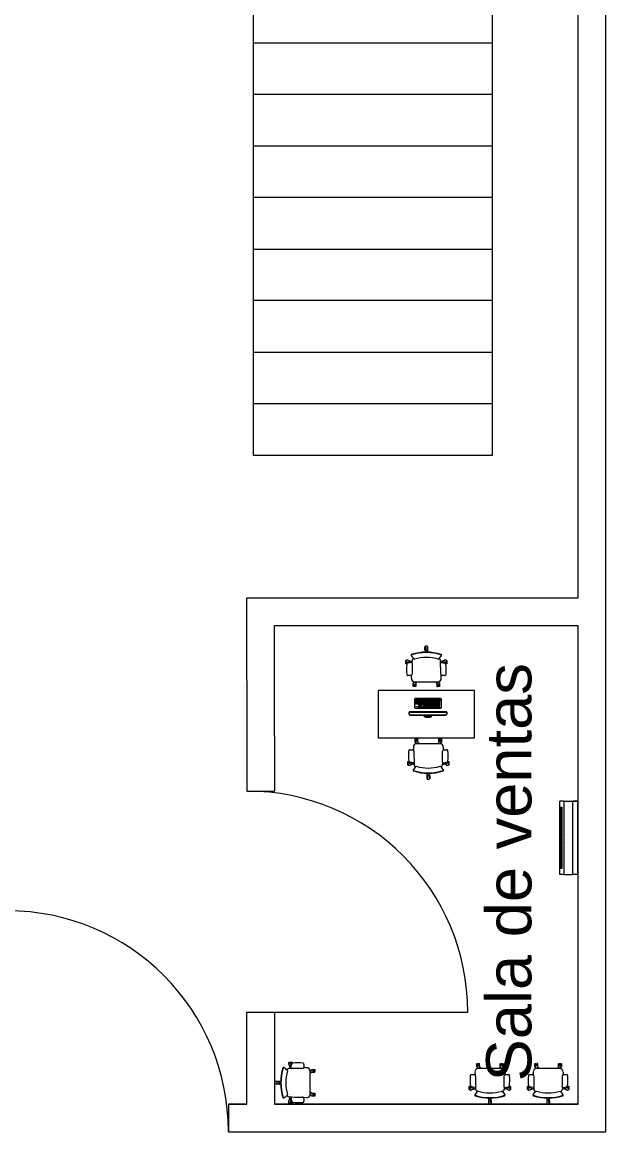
# Model space of a CAD drawing. Header units: millimetres. Extents: x -461 to 1315, y -154 to 152.
# Drawn here: x -289.78 to -286.61, y -111.46 to -105.44 of the extents above; entities that cross this region are included whole.
import ezdxf

# ---------------------------------------------------------------- set-up
doc = ezdxf.new("R2010")
doc.units = ezdxf.units.MM
for name, color, linetype, lineweight in [('A-DOOR', 251, 'Continuous', 13), ('A-WALL', 253, 'Continuous', 15), ('E-LITE', 40, 'Continuous', 13), ('S-STRS', 4, 'Continuous', 13)]:
    doc.layers.add(name, color=color, linetype=linetype, lineweight=lineweight)
doc.styles.get("Standard").update_dxf_attribs({"font": 'arial.ttf'})

# ---------------------------------------------------------------- blocks, each defined once
blk = doc.blocks.new('*U173')
at = {"layer": 'E-LITE'}
for p, q in [((1106.4, 1404.1), (1186.5, 1404.1)), ((1106.4, 1399.8), (1106.4, 1404.1)), ((1113, 1403.7), (1121, 1403.7)), ((1113, 1403.2), (1113, 1403.7)), ((1121, 1403.2), (1113, 1403.2)), ((1113, 1403), (1121, 1403)), ((1113, 1402.5), (1113, 1403)), ((1121, 1403.7), (1121, 1403.2)), ((1121, 1403), (1121, 1402.5)), ((1121.4, 1403.7), (1129.4, 1403.7)), ((1121.4, 1403.2), (1121.4, 1403.7)), ((1129.4, 1403.2), (1121.4, 1403.2)), ((1121.4, 1403), (1129.4, 1403)), ((1121.4, 1402.5), (1121.4, 1403)), ((1129.4, 1403.7), (1129.4, 1403.2)), ((1129.4, 1403), (1129.4, 1402.5)), ((1129.8, 1403.7), (1137.8, 1403.7)), ((1129.8, 1403.2), (1129.8, 1403.7)), ((1137.8, 1403.2), (1129.8, 1403.2)), ((1129.8, 1403), (1137.8, 1403)), ((1129.8, 1402.5), (1129.8, 1403)), ((1137.8, 1403.7), (1137.8, 1403.2)), ((1137.8, 1403), (1137.8, 1402.5)), ((1138.3, 1403.7), (1146.2, 1403.7)), ((1138.3, 1403.2), (1138.3, 1403.7)), ((1146.2, 1403.2), (1138.3, 1403.2)), ((1138.3, 1403), (1146.2, 1403)), ((1138.3, 1402.5), (1138.3, 1403)), ((1146.2, 1403.7), (1146.2, 1403.2)), ((1146.2, 1403), (1146.2, 1402.5)), ((1146.7, 1403.2), (1146.7, 1403.7)), ((1146.7, 1403.7), (1154.7, 1403.7)), ((1154.7, 1403.2), (1146.7, 1403.2)), ((1146.7, 1402.5), (1146.7, 1403)), ((1146.7, 1403), (1154.7, 1403)), ((1154.7, 1403.7), (1154.7, 1403.2)), ((1154.7, 1403), (1154.7, 1402.5)), ((1155.1, 1403.2), (1155.1, 1403.7)), ((1155.1, 1403.7), (1163.1, 1403.7)), ((1163.1, 1403.2), (1155.1, 1403.2)), ((1155.1, 1402.5), (1155.1, 1403)), ((1155.1, 1403), (1163.1, 1403)), ((1163.1, 1403.7), (1163.1, 1403.2)), ((1163.1, 1403), (1163.1, 1402.5)), ((1163.5, 1403.2), (1163.5, 1403.7)), ((1163.5, 1403.7), (1171.5, 1403.7)), ((1171.5, 1403.2), (1163.5, 1403.2)), ((1163.5, 1402.5), (1163.5, 1403)), ((1163.5, 1403), (1171.5, 1403)), ((1171.5, 1403.7), (1171.5, 1403.2)), ((1171.5, 1403), (1171.5, 1402.5)), ((1171.9, 1403.2), (1171.9, 1403.7)), ((1171.9, 1403.7), (1179.9, 1403.7)), ((1179.9, 1403.2), (1171.9, 1403.2)), ((1171.9, 1402.5), (1171.9, 1403)), ((1171.9, 1403), (1179.9, 1403)), ((1179.9, 1403.7), (1179.9, 1403.2)), ((1179.9, 1403), (1179.9, 1402.5)), ((1186.5, 1399.8), (1186.5, 1404.1)), ((1186.5, 1399.8), (1106.4, 1399.8)), ((1106.4, 1399.8), (1106.4, 1389.9)), ((1121, 1402.5), (1113, 1402.5)), ((1113, 1402.3), (1121, 1402.3)), ((1113, 1401.8), (1113, 1402.3)), ((1121, 1401.8), (1113, 1401.8)), ((1121, 1402.3), (1121, 1401.8)), ((1129.4, 1402.5), (1121.4, 1402.5)), ((1121.4, 1402.3), (1129.4, 1402.3)), ((1121.4, 1401.8), (1121.4, 1402.3)), ((1129.4, 1401.8), (1121.4, 1401.8)), ((1129.4, 1402.3), (1129.4, 1401.8)), ((1137.8, 1402.5), (1129.8, 1402.5)), ((1129.8, 1402.3), (1137.8, 1402.3)), ((1129.8, 1401.8), (1129.8, 1402.3)), ((1137.8, 1401.8), (1129.8, 1401.8)), ((1137.8, 1402.3), (1137.8, 1401.8)), ((1146.2, 1402.5), (1138.3, 1402.5)), ((1138.3, 1402.3), (1146.2, 1402.3)), ((1138.3, 1401.8), (1138.3, 1402.3)), ((1146.2, 1401.8), (1138.3, 1401.8)), ((1146.2, 1402.3), (1146.2, 1401.8)), ((1154.7, 1402.5), (1146.7, 1402.5)), ((1146.7, 1401.8), (1146.7, 1402.3)), ((1146.7, 1402.3), (1154.7, 1402.3)), ((1154.7, 1401.8), (1146.7, 1401.8)), ((1154.7, 1402.3), (1154.7, 1401.8)), ((1163.1, 1402.5), (1155.1, 1402.5)), ((1155.1, 1401.8), (1155.1, 1402.3)), ((1155.1, 1402.3), (1163.1, 1402.3)), ((1163.1, 1401.8), (1155.1, 1401.8)), ((1163.1, 1402.3), (1163.1, 1401.8)), ((1171.5, 1402.5), (1163.5, 1402.5)), ((1163.5, 1401.8), (1163.5, 1402.3)), ((1163.5, 1402.3), (1171.5, 1402.3)), ((1171.5, 1401.8), (1163.5, 1401.8)), ((1171.5, 1402.3), (1171.5, 1401.8)), ((1179.9, 1402.5), (1171.9, 1402.5)), ((1171.9, 1401.8), (1171.9, 1402.3)), ((1171.9, 1402.3), (1179.9, 1402.3)), ((1179.9, 1401.8), (1171.9, 1401.8)), ((1179.9, 1402.3), (1179.9, 1401.8)), ((1186.5, 1399.8), (1186.5, 1389.9)), ((1106.4, 1389.9), (1186.5, 1389.9)), ((1106.4, 1389.9), (1106.4, 1389.9)), ((1106.4, 1385), (1106.4, 1389.9)), ((1106.4, 1385), (1106.4, 1389.9)), ((1106.4, 1385), (1106.4, 1385)), ((1106.4, 1384.7), (1106.4, 1385)), ((1106.4, 1384.7), (1106.4, 1385)), ((1106.4, 1384.7), (1186.5, 1384.7)), ((1106.4, 1384.7), (1106.4, 1384.7)), ((1186.5, 1389.9), (1186.5, 1389.9)), ((1186.5, 1389.9), (1186.5, 1385)), ((1186.5, 1385), (1186.5, 1389.9)), ((1186.5, 1385), (1186.5, 1385)), ((1186.5, 1384.7), (1186.5, 1385)), ((1186.5, 1385), (1186.5, 1384.7)), ((1186.5, 1384.7), (1186.5, 1384.7))]:
    blk.add_line(p, q, dxfattribs=at)
blk = doc.blocks.new('*U171')
at = {"layer": 'E-LITE', "ltscale": 2}
for p, q in [((18904, 41906), (18904, 41868)), ((18933, 41906), (18933, 41868)), ((18607, 41656), (18607, 41674)), ((18608, 41656), (18608, 41674)), ((18612, 41673), (18625, 41668)), ((18621, 41700), (18664, 41686)), ((18622, 41669), (18622, 41663)), ((18644, 41681), (18653, 41684)), ((18679, 41663), (18680, 41692)), ((19158, 41663), (19157, 41691)), ((19217, 41700), (19173, 41686)), ((19194, 41681), (19184, 41684)), ((19226, 41673), (19212, 41668)), ((19215, 41669), (19215, 41663)), ((19230, 41656), (19230, 41674)), ((19231, 41656), (19231, 41674)), ((18655, 41451), (18613, 41451)), ((18668, 41407), (18670, 41456)), ((19169, 41407), (19167, 41456)), ((19225, 41451), (19183, 41451)), ((18721, 41339), (18726, 41347)), ((18723, 41347), (19115, 41347)), ((18744, 41323), (18762, 41347)), ((19094, 41323), (19076, 41347)), ((19117, 41339), (19111, 41347))]:
    blk.add_line(p, q, dxfattribs=at)
at = {"layer": 'E-LITE'}
for p, q in [((18762, 41053), (18780, 41053)), ((18805, 41053), (18805, 41038)), ((18825, 41053), (18825, 41038)), ((18845, 41053), (18845, 41038)), ((18887, 41054), (18905, 41054)), ((18905, 41054), (18905, 41038)), ((18905, 41054), (18905, 41038)), ((18925, 41054), (18925, 41038)), ((18945, 41054), (18945, 41038)), ((18968, 41054), (18985, 41054)), ((18988, 41054), (19006, 41054)), ((19008, 41054), (19026, 41054)), ((19066, 41054), (19066, 41038)), ((19087, 41054), (19087, 41038)), ((19107, 41054), (19107, 41038)), ((18805, 41013), (18805, 40997)), ((18805, 40992), (18805, 40977)), ((18805, 40971), (18805, 40955)), ((18805, 40934), (18805, 40918)), ((18825, 41033), (18825, 41017)), ((18825, 41013), (18825, 40997)), ((18825, 40992), (18825, 40977)), ((18825, 40971), (18825, 40955)), ((18825, 40934), (18825, 40918)), ((18845, 41013), (18845, 40997)), ((18845, 40992), (18845, 40977)), ((18845, 40971), (18845, 40955)), ((18845, 40934), (18845, 40918)), ((18876, 40934), (18876, 40918)), ((18896, 40934), (18896, 40918)), ((18905, 40992), (18905, 40977)), ((18905, 40971), (18905, 40955)), ((18917, 40934), (18917, 40918)), ((18925, 41035), (18925, 41019)), ((18925, 41013), (18925, 40997)), ((18925, 40992), (18925, 40977)), ((18925, 40971), (18925, 40955)), ((18937, 40934), (18937, 40918)), ((18945, 41035), (18945, 41019)), ((18945, 41013), (18945, 40997)), ((18945, 40992), (18945, 40977)), ((18945, 40971), (18945, 40955)), ((18965, 41035), (18965, 41019)), ((18965, 41013), (18965, 40997)), ((18965, 40992), (18965, 40977)), ((18965, 40971), (18965, 40955)), ((18967, 40934), (18967, 40918)), ((18985, 41038), (18968, 41038)), ((18985, 41035), (18985, 41019)), ((18985, 41013), (18985, 40997)), ((18985, 40992), (18985, 40977)), ((18985, 40971), (18985, 40955)), ((18987, 40934), (18987, 40918)), ((19006, 41038), (18988, 41038)), ((19006, 41035), (19006, 41019)), ((19006, 41013), (19006, 40997)), ((19006, 40992), (19006, 40977)), ((19006, 40971), (19006, 40955)), ((19007, 40934), (19007, 40918)), ((19026, 41038), (19008, 41038)), ((19026, 41035), (19026, 41019)), ((19026, 41013), (19026, 40997)), ((19026, 40992), (19026, 40977)), ((19026, 40971), (19026, 40955)), ((19028, 40934), (19028, 40918)), ((19046, 41035), (19046, 41019)), ((19046, 41013), (19046, 40997)), ((19046, 40992), (19046, 40977)), ((19046, 40971), (19046, 40955)), ((19058, 40934), (19058, 40918)), ((19066, 41035), (19066, 41019)), ((19066, 41013), (19066, 40997)), ((19066, 40992), (19066, 40977)), ((19066, 40971), (19066, 40955)), ((19078, 40934), (19078, 40918)), ((19087, 41035), (19087, 41019)), ((19087, 41013), (19087, 40997)), ((19087, 40992), (19087, 40977)), ((19087, 40971), (19087, 40955)), ((19098, 40934), (19098, 40918)), ((19107, 41035), (19107, 41019)), ((19107, 41013), (19107, 40997)), ((19107, 40992), (19107, 40977)), ((19107, 40971), (19107, 40955)), ((19118, 40934), (19118, 40918)), ((19127, 41013), (19127, 40997)), ((19127, 40992), (19127, 40977)), ((19127, 40971), (19127, 40955)), ((19260, 40835), (18629, 40835)), ((18629, 40835), (18629, 40805)), ((18644, 40790), (19245, 40790)), ((18873, 40781), (18873, 40790)), ((19015, 40782), (19015, 40790))]:
    blk.add_line(p, q, dxfattribs=at)
for points in [[(18945, 41842), (18941, 41868), (18897, 41868), (18893, 41842)], [(18667, 41668), (18609, 41656)], [(19171, 41668), (19229, 41656)], [(18780, 41038), (18780, 41053), (18742, 41053), (18742, 41038), (18780, 41038), (18762, 41038)], [(18855, 41038), (18855, 41054), (18884, 41054), (18884, 41038), (18855, 41038)], [(19028, 41054), (19046, 41054), (19046, 41038), (19046, 41054), (18948, 41054), (18948, 41038), (19046, 41038), (19028, 41038)], [(19127, 41054), (19109, 41054), (19109, 41038), (19127, 41038)], [(19109, 41054), (19147, 41054), (19147, 41038), (19109, 41038)], [(19127, 41035), (19109, 41035), (19109, 41019), (19127, 41019)], [(19109, 41035), (19147, 41035), (19147, 41019), (19109, 41019)], [(18629, 40805), (18629, 40835)], [(19245, 40790), (18644, 40790)], [(19260, 40835), (19260, 40805)]]:
    blk.add_lwpolyline(points, dxfattribs=at)
at = {"layer": 'E-LITE', "ltscale": 2}
for points in [[(18904, 41877), (18899, 41877), (18895, 41880), (18895, 41933), (18899, 41937), (18903, 41937)], [(18933, 41877), (18939, 41877), (18942, 41880), (18942, 41933), (18939, 41937), (18934, 41937)], [(18589, 41676), (18589, 41645), (18588, 41644), (18578, 41644), (18575, 41648), (18575, 41700), (18578, 41704), (18583, 41704)], [(18595, 41645), (18590, 41645), (18590, 41675)], [(18614, 41704), (18618, 41704), (18622, 41700), (18622, 41699)], [(19224, 41704), (19219, 41704), (19215, 41700), (19215, 41699)], [(19248, 41675), (19248, 41645), (19243, 41645)], [(19255, 41704), (19259, 41704), (19263, 41700), (19263, 41647), (19259, 41644), (19250, 41644), (19249, 41645), (19249, 41675)], [(18712, 41299), (18712, 41269), (18711, 41267), (18701, 41267), (18697, 41271), (18697, 41324), (18701, 41327), (18706, 41327)], [(18729, 41298), (18729, 41269), (18713, 41269), (18713, 41298)], [(18745, 41324), (18745, 41271), (18741, 41267), (18731, 41267), (18730, 41269), (18730, 41299)], [(19093, 41324), (19093, 41271), (19096, 41267), (19106, 41267), (19107, 41268), (19107, 41299)], [(19125, 41298), (19125, 41268), (19108, 41268), (19108, 41298)], [(19132, 41327), (19137, 41327), (19140, 41324), (19140, 41271), (19137, 41267), (19127, 41267), (19126, 41268), (19126, 41299)]]:
    blk.add_lwpolyline(points, dxfattribs=at)
at = {"layer": 'E-LITE'}
for points in [[(19719, 41205), (19719, 40405), (18119, 40405), (18119, 41205)], [(18722, 41053), (18722, 41038), (18740, 41038), (18740, 41053)], [(18787, 41053), (18787, 41038), (18805, 41038), (18805, 41053)], [(18807, 41053), (18807, 41038), (18825, 41038), (18825, 41053)], [(18828, 41053), (18828, 41038), (18845, 41038), (18845, 41053)], [(18887, 41054), (18887, 41038), (18905, 41038), (18905, 41054)], [(18907, 41054), (18907, 41038), (18925, 41038), (18925, 41054)], [(18927, 41054), (18927, 41038), (18945, 41038), (18945, 41054)], [(19049, 41054), (19049, 41038), (19066, 41038), (19066, 41054)], [(19069, 41054), (19069, 41038), (19087, 41038), (19087, 41054)], [(19089, 41054), (19089, 41038), (19107, 41038), (19107, 41054)], [(18722, 41035), (18722, 41019), (18740, 41019), (18740, 41035)], [(18722, 41013), (18722, 40997), (18740, 40997), (18740, 41013)], [(18722, 40992), (18722, 40977), (18740, 40977), (18740, 40992)], [(18742, 41035), (18742, 41019), (18760, 41019), (18760, 41035)], [(18742, 41013), (18742, 40997), (18760, 40997), (18760, 41013)], [(18742, 40992), (18742, 40977), (18760, 40977), (18760, 40992)], [(18762, 41035), (18762, 41019), (18780, 41019), (18780, 41035)], [(18762, 41013), (18762, 40997), (18780, 40997), (18780, 41013)], [(18762, 40992), (18762, 40977), (18780, 40977), (18780, 40992)], [(18787, 41013), (18787, 40997), (18805, 40997), (18805, 41013)], [(18787, 40992), (18787, 40977), (18805, 40977), (18805, 40992)], [(18787, 40971), (18787, 40955), (18805, 40955), (18805, 40971)], [(18787, 40934), (18787, 40918), (18805, 40918), (18805, 40934)], [(18807, 41033), (18807, 41017), (18825, 41017), (18825, 41033)], [(18807, 41013), (18807, 40997), (18825, 40997), (18825, 41013)], [(18807, 40992), (18807, 40977), (18825, 40977), (18825, 40992)], [(18807, 40971), (18807, 40955), (18825, 40955), (18825, 40971)], [(18807, 40934), (18807, 40918), (18825, 40918), (18825, 40934)], [(18828, 41013), (18828, 40997), (18845, 40997), (18845, 41013)], [(18828, 40992), (18828, 40977), (18845, 40977), (18845, 40992)], [(18828, 40971), (18828, 40955), (18845, 40955), (18845, 40971)], [(18828, 40934), (18828, 40918), (18845, 40918), (18845, 40934)], [(18905, 41035), (18905, 41019), (18855, 41019), (18855, 41035)], [(18855, 40998), (18855, 41013), (18892, 41013), (18892, 40998)], [(18855, 40977), (18855, 40993), (18881, 40993), (18881, 40977)], [(18884, 40955), (18855, 40955), (18855, 40971), (18884, 40971)], [(18858, 40934), (18858, 40918), (18876, 40918), (18876, 40934)], [(18879, 40934), (18879, 40918), (18896, 40918), (18896, 40934)], [(18887, 40992), (18887, 40977), (18905, 40977), (18905, 40992)], [(18887, 40971), (18887, 40955), (18905, 40955), (18905, 40971)], [(18899, 40934), (18899, 40918), (18917, 40918), (18917, 40934)], [(18907, 41035), (18907, 41019), (18925, 41019), (18925, 41035)], [(18907, 41013), (18907, 40997), (18925, 40997), (18925, 41013)], [(18907, 40992), (18907, 40977), (18925, 40977), (18925, 40992)], [(18907, 40971), (18907, 40955), (18925, 40955), (18925, 40971)], [(18919, 40934), (18919, 40918), (18937, 40918), (18937, 40934)], [(18927, 41035), (18927, 41019), (18945, 41019), (18945, 41035)], [(18927, 41013), (18927, 40997), (18945, 40997), (18945, 41013)], [(18927, 40992), (18927, 40977), (18945, 40977), (18945, 40992)], [(18927, 40971), (18927, 40955), (18945, 40955), (18945, 40971)], [(18948, 41035), (18948, 41019), (18965, 41019), (18965, 41035)], [(18948, 41013), (18948, 40997), (18965, 40997), (18965, 41013)], [(18948, 40992), (18948, 40977), (18965, 40977), (18965, 40992)], [(18948, 40971), (18948, 40955), (18965, 40955), (18965, 40971)], [(18949, 40934), (18949, 40918), (18967, 40918), (18967, 40934)], [(18968, 41035), (18968, 41019), (18985, 41019), (18985, 41035)], [(18968, 41013), (18968, 40997), (18985, 40997), (18985, 41013)], [(18968, 40992), (18968, 40977), (18985, 40977), (18985, 40992)], [(18968, 40971), (18968, 40955), (18985, 40955), (18985, 40971)], [(18970, 40934), (18970, 40918), (18987, 40918), (18987, 40934)], [(18988, 41035), (18988, 41019), (19006, 41019), (19006, 41035)], [(18988, 41013), (18988, 40997), (19006, 40997), (19006, 41013)], [(18988, 40992), (18988, 40977), (19006, 40977), (19006, 40992)], [(18988, 40971), (18988, 40955), (19006, 40955), (19006, 40971)], [(18990, 40934), (18990, 40918), (19007, 40918), (19007, 40934)], [(19008, 41035), (19008, 41019), (19026, 41019), (19026, 41035)], [(19008, 41013), (19008, 40997), (19026, 40997), (19026, 41013)], [(19008, 40992), (19008, 40977), (19026, 40977), (19026, 40992)], [(19008, 40971), (19008, 40955), (19026, 40955), (19026, 40971)], [(19010, 40934), (19010, 40918), (19028, 40918), (19028, 40934)], [(19028, 41035), (19028, 41019), (19046, 41019), (19046, 41035)], [(19028, 41013), (19028, 40997), (19046, 40997), (19046, 41013)], [(19028, 40992), (19028, 40977), (19046, 40977), (19046, 40992)], [(19028, 40971), (19028, 40955), (19046, 40955), (19046, 40971)], [(19040, 40934), (19040, 40918), (19058, 40918), (19058, 40934)], [(19049, 41035), (19049, 41019), (19066, 41019), (19066, 41035)], [(19049, 41013), (19049, 40997), (19066, 40997), (19066, 41013)], [(19049, 40992), (19049, 40977), (19066, 40977), (19066, 40992)], [(19049, 40971), (19049, 40955), (19066, 40955), (19066, 40971)], [(19060, 40934), (19060, 40918), (19078, 40918), (19078, 40934)], [(19069, 41035), (19069, 41019), (19087, 41019), (19087, 41035)], [(19069, 41013), (19069, 40997), (19087, 40997), (19087, 41013)], [(19069, 40992), (19069, 40977), (19087, 40977), (19087, 40992)], [(19069, 40971), (19069, 40955), (19087, 40955), (19087, 40971)], [(19080, 40934), (19080, 40918), (19098, 40918), (19098, 40934)], [(19089, 41035), (19089, 41019), (19107, 41019), (19107, 41035)], [(19089, 41013), (19089, 40997), (19107, 40997), (19107, 41013)], [(19089, 40992), (19089, 40977), (19107, 40977), (19107, 40992)], [(19089, 40971), (19089, 40955), (19107, 40955), (19107, 40971)], [(19101, 40934), (19101, 40918), (19118, 40918), (19118, 40934)], [(19109, 41013), (19109, 40997), (19127, 40997), (19127, 41013)], [(19109, 40992), (19109, 40977), (19127, 40977), (19127, 40992)], [(19109, 40971), (19109, 40955), (19127, 40955), (19127, 40971)], [(19130, 41013), (19130, 40997), (19147, 40997), (19147, 41013)], [(19130, 40992), (19130, 40977), (19147, 40977), (19147, 40992)], [(19130, 40971), (19130, 40955), (19147, 40955), (19147, 40971)], [(19130, 40934), (19130, 40918), (19147, 40918), (19147, 40934)], [(18629, 40835), (19260, 40835), (19260, 40845), (18629, 40845)], [(18900, 40790), (18988, 40790), (18988, 40763), (18900, 40763)]]:
    blk.add_lwpolyline(points, close=True, dxfattribs=at)
blk.add_lwpolyline([(19171, 41050, 0.414214), (19156, 41065), (18736, 41065, 0.414214), (18721, 41050), (18721, 40920, 0.414214), (18736, 40905), (19156, 40905, 0.414214), (19171, 40920)], format="xyb", close=True, dxfattribs=at)
blk.add_lwpolyline([(19245, 40790, 0.414214), (19260, 40805), (19260, 40835)], format="xyb", dxfattribs=at)
for centre in [(18731, 40927), (18751, 40927), (18771, 40927)]:
    blk.add_circle(centre, 2.59, dxfattribs=at)
at = {"layer": 'E-LITE', "ltscale": 2}
for centre, radius, start, end in [((18675, 41793), 11.1, 111.0959, 214.6187), ((18677, 41787), 11.1, 111.0959, 181.3726), ((18918, 41944), 297, 212.0445, 226.7544), ((18919, 41041), 801, 71.9883, 107.9957), ((18919, 41041), 794, 71.9883, 107.9957), ((18919, 41925), 19.1, 328.5245, 211.4595), ((18884, 41906), 20, 0.2015, 26.7074), ((18953, 41906), 20, 153.2765, 179.7824), ((19160, 41787), 11.1, 358.6113, 68.888), ((19162, 41793), 11.1, 325.3652, 68.888), ((18598, 41692), 19.1, 40.5245, 283.4595), ((19430, 41541), 843, 173.3476, 184.9047), ((18613, 41637), 19.6, 101.3843, 176.0675), ((18606, 41654), 20, 72.2015, 98.7074), ((18627, 41719), 20, 225.2765, 251.7824), ((18651, 41650), 31.9, 103.7502, 164.579), ((18709, 41457), 234, 97.1189, 103.7502), ((18669, 41656), 12.1, 357.6388, 99.6107), ((24194, 41493), 5515, 178.3138, 180.2072), ((18740, 41689), 59.8, 126.264, 177.3892), ((18725, 41739), 15.3, 226.9603, 245.5958), ((18919, 41061), 693, 73.1968, 106.7872), ((19113, 41739), 15.3, 294.3882, 313.0237), ((18920, 41944), 297, 313.2296, 327.9394), ((19098, 41689), 59.8, 2.5947, 54.0612), ((19169, 41656), 12.1, 80.3732, 182.3452), ((13644, 41495), 5515, 359.7768, 1.6701), ((19129, 41457), 234, 76.2338, 82.865), ((19186, 41650), 31.9, 15.4049, 76.2338), ((19211, 41719), 20, 288.2015, 314.7074), ((19239, 41692), 19.1, 256.5245, 139.4595), ((19232, 41654), 20, 81.2765, 107.7824), ((19225, 41637), 19.6, 3.9165, 78.5997), ((18408, 41541), 843, 355.0792, 6.6363), ((18610, 41471), 20.1, 185.0365, 276.0047), ((18657, 41473), 22.2, 265.0418, 0.9316), ((19181, 41473), 22.2, 179.0523, 274.9421), ((19227, 41471), 20.1, 263.9792, 354.9474), ((18725, 41404), 57, 177.5729, 267.8185), ((18721, 41316), 19.1, 112.5245, 355.4595), ((18704, 41351), 20, 297.2765, 323.7824), ((18760, 41311), 20, 144.2015, 170.7074), ((19078, 41311), 20, 9.2765, 35.7824), ((19117, 41316), 19.1, 184.5245, 67.4595), ((19112, 41404), 57, 272.1654, 2.411), ((19133, 41351), 20, 216.2015, 242.7074)]:
    blk.add_arc(centre, radius, start, end, dxfattribs=at)
at = {"layer": 'E-LITE'}
blk.add_arc((18644, 40805), 15, 180, 270, dxfattribs=at)
blk.add_ellipse((18944, 40781), major_axis=(-70.7, -0.3), ratio=0.422033, start_param=6.279959, end_param=9.484348, dxfattribs=at)
blk = doc.blocks.new('*U172')
at = {"layer": 'E-LITE', "ltscale": 2}
for p, q in [((18904, 41906), (18904, 41868)), ((18933, 41906), (18933, 41868)), ((18607, 41656), (18607, 41674)), ((18608, 41656), (18608, 41674)), ((18612, 41673), (18625, 41668)), ((18621, 41700), (18664, 41686)), ((18622, 41669), (18622, 41663)), ((18644, 41681), (18653, 41684)), ((18679, 41663), (18680, 41692)), ((19158, 41663), (19157, 41691)), ((19217, 41700), (19173, 41686)), ((19194, 41681), (19184, 41684)), ((19226, 41673), (19212, 41668)), ((19215, 41669), (19215, 41663)), ((19230, 41656), (19230, 41674)), ((19231, 41656), (19231, 41674)), ((18655, 41451), (18613, 41451)), ((18668, 41407), (18670, 41456)), ((18721, 41339), (18726, 41347)), ((18723, 41347), (19115, 41347)), ((18744, 41323), (18762, 41347)), ((19094, 41323), (19076, 41347)), ((19117, 41339), (19111, 41347)), ((19169, 41407), (19167, 41456)), ((19225, 41451), (19183, 41451))]:
    blk.add_line(p, q, dxfattribs=at)
for points in [[(18904, 41877), (18899, 41877), (18895, 41880), (18895, 41933), (18899, 41937), (18903, 41937)], [(18933, 41877), (18939, 41877), (18942, 41880), (18942, 41933), (18939, 41937), (18934, 41937)], [(18589, 41676), (18589, 41645), (18588, 41644), (18578, 41644), (18575, 41648), (18575, 41700), (18578, 41704), (18583, 41704)], [(18595, 41645), (18590, 41645), (18590, 41675)], [(18614, 41704), (18618, 41704), (18622, 41700), (18622, 41699)], [(19224, 41704), (19219, 41704), (19215, 41700), (19215, 41699)], [(19248, 41675), (19248, 41645), (19243, 41645)], [(19255, 41704), (19259, 41704), (19263, 41700), (19263, 41647), (19259, 41644), (19250, 41644), (19249, 41645), (19249, 41675)], [(18712, 41299), (18712, 41269), (18711, 41267), (18701, 41267), (18697, 41271), (18697, 41324), (18701, 41327), (18706, 41327)], [(18729, 41298), (18729, 41269), (18713, 41269), (18713, 41298)], [(18745, 41324), (18745, 41271), (18741, 41267), (18731, 41267), (18730, 41269), (18730, 41299)], [(19093, 41324), (19093, 41271), (19096, 41267), (19106, 41267), (19107, 41268), (19107, 41299)], [(19125, 41298), (19125, 41268), (19108, 41268), (19108, 41298)], [(19132, 41327), (19137, 41327), (19140, 41324), (19140, 41271), (19137, 41267), (19127, 41267), (19126, 41268), (19126, 41299)]]:
    blk.add_lwpolyline(points, dxfattribs=at)
at = {"layer": 'E-LITE'}
for points in [[(18945, 41842), (18941, 41868), (18897, 41868), (18893, 41842)], [(18667, 41668), (18609, 41656)], [(19171, 41668), (19229, 41656)]]:
    blk.add_lwpolyline(points, dxfattribs=at)
at = {"layer": 'E-LITE', "ltscale": 2}
for centre, radius, start, end in [((18919, 41925), 19.1, 328.5245, 211.4595), ((18884, 41906), 20, 0.2015, 26.7074), ((18953, 41906), 20, 153.2765, 179.7824), ((18598, 41692), 19.1, 40.5245, 283.4595), ((18627, 41719), 20, 225.2765, 251.7824), ((18675, 41793), 11.1, 111.0959, 214.6187), ((18677, 41787), 11.1, 111.0959, 181.3726), ((18918, 41944), 297, 212.0445, 226.7544), ((18919, 41041), 801, 71.9883, 107.9957), ((18919, 41041), 794, 71.9883, 107.9957), ((18740, 41689), 59.8, 126.264, 177.3892), ((18725, 41739), 15.3, 226.9603, 245.5958), ((18919, 41061), 693, 73.1968, 106.7872), ((19113, 41739), 15.3, 294.3882, 313.0237), ((18920, 41944), 297, 313.2296, 327.9394), ((19098, 41689), 59.8, 2.5947, 54.0612), ((19160, 41787), 11.1, 358.6113, 68.888), ((19162, 41793), 11.1, 325.3652, 68.888), ((19239, 41692), 19.1, 256.5245, 139.4595), ((19430, 41541), 843, 173.3476, 184.9047), ((18613, 41637), 19.6, 101.3843, 176.0675), ((18606, 41654), 20, 72.2015, 98.7074), ((18651, 41650), 31.9, 103.7502, 164.579), ((18709, 41457), 234, 97.1189, 103.7502), ((18669, 41656), 12.1, 357.6388, 99.6107), ((24194, 41493), 5515, 178.3138, 180.2072), ((19169, 41656), 12.1, 80.3732, 182.3452), ((13644, 41495), 5515, 359.7768, 1.6701), ((19129, 41457), 234, 76.2338, 82.865), ((19186, 41650), 31.9, 15.4049, 76.2338), ((19211, 41719), 20, 288.2015, 314.7074), ((19232, 41654), 20, 81.2765, 107.7824), ((19225, 41637), 19.6, 3.9165, 78.5997), ((18408, 41541), 843, 355.0792, 6.6363), ((18610, 41471), 20.1, 185.0365, 276.0047), ((18657, 41473), 22.2, 265.0418, 0.9316), ((18725, 41404), 57, 177.5729, 267.8185), ((18704, 41351), 20, 297.2765, 323.7824), ((19112, 41404), 57, 272.1654, 2.411), ((19133, 41351), 20, 216.2015, 242.7074), ((19181, 41473), 22.2, 179.0523, 274.9421), ((19227, 41471), 20.1, 263.9792, 354.9474), ((18721, 41316), 19.1, 112.5245, 355.4595), ((18760, 41311), 20, 144.2015, 170.7074), ((19078, 41311), 20, 9.2765, 35.7824), ((19117, 41316), 19.1, 184.5245, 67.4595)]:
    blk.add_arc(centre, radius, start, end, dxfattribs=at)
blk = doc.blocks.new('*U156')
at = {"layer": 'E-LITE', "ltscale": 2}
for p, q in [((18904, 41906), (18904, 41868)), ((18933, 41906), (18933, 41868)), ((18607, 41656), (18607, 41674)), ((18608, 41656), (18608, 41674)), ((18612, 41673), (18625, 41668)), ((18621, 41700), (18664, 41686)), ((18622, 41669), (18622, 41663)), ((18644, 41681), (18653, 41684)), ((18679, 41663), (18680, 41692)), ((19158, 41663), (19157, 41691)), ((19217, 41700), (19173, 41686)), ((19194, 41681), (19184, 41684)), ((19226, 41673), (19212, 41668)), ((19215, 41669), (19215, 41663)), ((19230, 41656), (19230, 41674)), ((19231, 41656), (19231, 41674)), ((18655, 41451), (18613, 41451)), ((18668, 41407), (18670, 41456)), ((18721, 41339), (18726, 41347)), ((18723, 41347), (19115, 41347)), ((18744, 41323), (18762, 41347)), ((19094, 41323), (19076, 41347)), ((19117, 41339), (19111, 41347)), ((19169, 41407), (19167, 41456)), ((19225, 41451), (19183, 41451))]:
    blk.add_line(p, q, dxfattribs=at)
for points in [[(18904, 41877), (18899, 41877), (18895, 41880), (18895, 41933), (18899, 41937), (18903, 41937)], [(18933, 41877), (18939, 41877), (18942, 41880), (18942, 41933), (18939, 41937), (18934, 41937)], [(18589, 41676), (18589, 41645), (18588, 41644), (18578, 41644), (18575, 41648), (18575, 41700), (18578, 41704), (18583, 41704)], [(18595, 41645), (18590, 41645), (18590, 41675)], [(18614, 41704), (18618, 41704), (18622, 41700), (18622, 41699)], [(19224, 41704), (19219, 41704), (19215, 41700), (19215, 41699)], [(19248, 41675), (19248, 41645), (19243, 41645)], [(19255, 41704), (19259, 41704), (19263, 41700), (19263, 41647), (19259, 41644), (19250, 41644), (19249, 41645), (19249, 41675)], [(18712, 41299), (18712, 41269), (18711, 41267), (18701, 41267), (18697, 41271), (18697, 41324), (18701, 41327), (18706, 41327)], [(18729, 41298), (18729, 41269), (18713, 41269), (18713, 41298)], [(18745, 41324), (18745, 41271), (18741, 41267), (18731, 41267), (18730, 41269), (18730, 41299)], [(19093, 41324), (19093, 41271), (19096, 41267), (19106, 41267), (19107, 41268), (19107, 41299)], [(19125, 41298), (19125, 41268), (19108, 41268), (19108, 41298)], [(19132, 41327), (19137, 41327), (19140, 41324), (19140, 41271), (19137, 41267), (19127, 41267), (19126, 41268), (19126, 41299)]]:
    blk.add_lwpolyline(points, dxfattribs=at)
at = {"layer": 'E-LITE'}
for points in [[(18945, 41842), (18941, 41868), (18897, 41868), (18893, 41842)], [(18667, 41668), (18609, 41656)], [(19171, 41668), (19229, 41656)]]:
    blk.add_lwpolyline(points, dxfattribs=at)
at = {"layer": 'E-LITE', "ltscale": 2}
for centre, radius, start, end in [((18919, 41925), 19.1, 328.5245, 211.4595), ((18884, 41906), 20, 0.2015, 26.7074), ((18953, 41906), 20, 153.2765, 179.7824), ((18598, 41692), 19.1, 40.5245, 283.4595), ((18627, 41719), 20, 225.2765, 251.7824), ((18675, 41793), 11.1, 111.0959, 214.6187), ((18677, 41787), 11.1, 111.0959, 181.3726), ((18918, 41944), 297, 212.0445, 226.7544), ((18919, 41041), 801, 71.9883, 107.9957), ((18919, 41041), 794, 71.9883, 107.9957), ((18740, 41689), 59.8, 126.264, 177.3892), ((18725, 41739), 15.3, 226.9603, 245.5958), ((18919, 41061), 693, 73.1968, 106.7872), ((19113, 41739), 15.3, 294.3882, 313.0237), ((18920, 41944), 297, 313.2296, 327.9394), ((19098, 41689), 59.8, 2.5947, 54.0612), ((19160, 41787), 11.1, 358.6113, 68.888), ((19162, 41793), 11.1, 325.3652, 68.888), ((19239, 41692), 19.1, 256.5245, 139.4595), ((19430, 41541), 843, 173.3476, 184.9047), ((18613, 41637), 19.6, 101.3843, 176.0675), ((18606, 41654), 20, 72.2015, 98.7074), ((18651, 41650), 31.9, 103.7502, 164.579), ((18709, 41457), 234, 97.1189, 103.7502), ((18669, 41656), 12.1, 357.6388, 99.6107), ((24194, 41493), 5515, 178.3138, 180.2072), ((19169, 41656), 12.1, 80.3732, 182.3452), ((13644, 41495), 5515, 359.7768, 1.6701), ((19129, 41457), 234, 76.2338, 82.865), ((19186, 41650), 31.9, 15.4049, 76.2338), ((19211, 41719), 20, 288.2015, 314.7074), ((19232, 41654), 20, 81.2765, 107.7824), ((19225, 41637), 19.6, 3.9165, 78.5997), ((18408, 41541), 843, 355.0792, 6.6363), ((18610, 41471), 20.1, 185.0365, 276.0047), ((18657, 41473), 22.2, 265.0418, 0.9316), ((18725, 41404), 57, 177.5729, 267.8185), ((18704, 41351), 20, 297.2765, 323.7824), ((19112, 41404), 57, 272.1654, 2.411), ((19133, 41351), 20, 216.2015, 242.7074), ((19181, 41473), 22.2, 179.0523, 274.9421), ((19227, 41471), 20.1, 263.9792, 354.9474), ((18721, 41316), 19.1, 112.5245, 355.4595), ((18760, 41311), 20, 144.2015, 170.7074), ((19078, 41311), 20, 9.2765, 35.7824), ((19117, 41316), 19.1, 184.5245, 67.4595)]:
    blk.add_arc(centre, radius, start, end, dxfattribs=at)
blk = doc.blocks.new('*U157')
at = {"layer": 'E-LITE', "ltscale": 2}
for p, q in [((18904, 41906), (18904, 41868)), ((18933, 41906), (18933, 41868)), ((18607, 41656), (18607, 41674)), ((18608, 41656), (18608, 41674)), ((18612, 41673), (18625, 41668)), ((18621, 41700), (18664, 41686)), ((18622, 41669), (18622, 41663)), ((18644, 41681), (18653, 41684)), ((18679, 41663), (18680, 41692)), ((19158, 41663), (19157, 41691)), ((19217, 41700), (19173, 41686)), ((19194, 41681), (19184, 41684)), ((19226, 41673), (19212, 41668)), ((19215, 41669), (19215, 41663)), ((19230, 41656), (19230, 41674)), ((19231, 41656), (19231, 41674)), ((18655, 41451), (18613, 41451)), ((18668, 41407), (18670, 41456)), ((18721, 41339), (18726, 41347)), ((18723, 41347), (19115, 41347)), ((18744, 41323), (18762, 41347)), ((19094, 41323), (19076, 41347)), ((19117, 41339), (19111, 41347)), ((19169, 41407), (19167, 41456)), ((19225, 41451), (19183, 41451))]:
    blk.add_line(p, q, dxfattribs=at)
for points in [[(18904, 41877), (18899, 41877), (18895, 41880), (18895, 41933), (18899, 41937), (18903, 41937)], [(18933, 41877), (18939, 41877), (18942, 41880), (18942, 41933), (18939, 41937), (18934, 41937)], [(18589, 41676), (18589, 41645), (18588, 41644), (18578, 41644), (18575, 41648), (18575, 41700), (18578, 41704), (18583, 41704)], [(18595, 41645), (18590, 41645), (18590, 41675)], [(18614, 41704), (18618, 41704), (18622, 41700), (18622, 41699)], [(19224, 41704), (19219, 41704), (19215, 41700), (19215, 41699)], [(19248, 41675), (19248, 41645), (19243, 41645)], [(19255, 41704), (19259, 41704), (19263, 41700), (19263, 41647), (19259, 41644), (19250, 41644), (19249, 41645), (19249, 41675)], [(18712, 41299), (18712, 41269), (18711, 41267), (18701, 41267), (18697, 41271), (18697, 41324), (18701, 41327), (18706, 41327)], [(18729, 41298), (18729, 41269), (18713, 41269), (18713, 41298)], [(18745, 41324), (18745, 41271), (18741, 41267), (18731, 41267), (18730, 41269), (18730, 41299)], [(19093, 41324), (19093, 41271), (19096, 41267), (19106, 41267), (19107, 41268), (19107, 41299)], [(19125, 41298), (19125, 41268), (19108, 41268), (19108, 41298)], [(19132, 41327), (19137, 41327), (19140, 41324), (19140, 41271), (19137, 41267), (19127, 41267), (19126, 41268), (19126, 41299)]]:
    blk.add_lwpolyline(points, dxfattribs=at)
at = {"layer": 'E-LITE'}
for points in [[(18945, 41842), (18941, 41868), (18897, 41868), (18893, 41842)], [(18667, 41668), (18609, 41656)], [(19171, 41668), (19229, 41656)]]:
    blk.add_lwpolyline(points, dxfattribs=at)
at = {"layer": 'E-LITE', "ltscale": 2}
for centre, radius, start, end in [((18919, 41925), 19.1, 328.5245, 211.4595), ((18884, 41906), 20, 0.2015, 26.7074), ((18953, 41906), 20, 153.2765, 179.7824), ((18598, 41692), 19.1, 40.5245, 283.4595), ((18627, 41719), 20, 225.2765, 251.7824), ((18675, 41793), 11.1, 111.0959, 214.6187), ((18677, 41787), 11.1, 111.0959, 181.3726), ((18918, 41944), 297, 212.0445, 226.7544), ((18919, 41041), 801, 71.9883, 107.9957), ((18919, 41041), 794, 71.9883, 107.9957), ((18740, 41689), 59.8, 126.264, 177.3892), ((18725, 41739), 15.3, 226.9603, 245.5958), ((18919, 41061), 693, 73.1968, 106.7872), ((19113, 41739), 15.3, 294.3882, 313.0237), ((18920, 41944), 297, 313.2296, 327.9394), ((19098, 41689), 59.8, 2.5947, 54.0612), ((19160, 41787), 11.1, 358.6113, 68.888), ((19162, 41793), 11.1, 325.3652, 68.888), ((19239, 41692), 19.1, 256.5245, 139.4595), ((19430, 41541), 843, 173.3476, 184.9047), ((18613, 41637), 19.6, 101.3843, 176.0675), ((18606, 41654), 20, 72.2015, 98.7074), ((18651, 41650), 31.9, 103.7502, 164.579), ((18709, 41457), 234, 97.1189, 103.7502), ((18669, 41656), 12.1, 357.6388, 99.6107), ((24194, 41493), 5515, 178.3138, 180.2072), ((19169, 41656), 12.1, 80.3732, 182.3452), ((13644, 41495), 5515, 359.7768, 1.6701), ((19129, 41457), 234, 76.2338, 82.865), ((19186, 41650), 31.9, 15.4049, 76.2338), ((19211, 41719), 20, 288.2015, 314.7074), ((19232, 41654), 20, 81.2765, 107.7824), ((19225, 41637), 19.6, 3.9165, 78.5997), ((18408, 41541), 843, 355.0792, 6.6363), ((18610, 41471), 20.1, 185.0365, 276.0047), ((18657, 41473), 22.2, 265.0418, 0.9316), ((18725, 41404), 57, 177.5729, 267.8185), ((18704, 41351), 20, 297.2765, 323.7824), ((19112, 41404), 57, 272.1654, 2.411), ((19133, 41351), 20, 216.2015, 242.7074), ((19181, 41473), 22.2, 179.0523, 274.9421), ((19227, 41471), 20.1, 263.9792, 354.9474), ((18721, 41316), 19.1, 112.5245, 355.4595), ((18760, 41311), 20, 144.2015, 170.7074), ((19078, 41311), 20, 9.2765, 35.7824), ((19117, 41316), 19.1, 184.5245, 67.4595)]:
    blk.add_arc(centre, radius, start, end, dxfattribs=at)
blk = doc.blocks.new('*U158')
at = {"layer": 'E-LITE', "ltscale": 2}
for p, q in [((18904, 41906), (18904, 41868)), ((18933, 41906), (18933, 41868)), ((18607, 41656), (18607, 41674)), ((18608, 41656), (18608, 41674)), ((18612, 41673), (18625, 41668)), ((18621, 41700), (18664, 41686)), ((18622, 41669), (18622, 41663)), ((18644, 41681), (18653, 41684)), ((18679, 41663), (18680, 41692)), ((19158, 41663), (19157, 41691)), ((19217, 41700), (19173, 41686)), ((19194, 41681), (19184, 41684)), ((19226, 41673), (19212, 41668)), ((19215, 41669), (19215, 41663)), ((19230, 41656), (19230, 41674)), ((19231, 41656), (19231, 41674)), ((18655, 41451), (18613, 41451)), ((18668, 41407), (18670, 41456)), ((18721, 41339), (18726, 41347)), ((18723, 41347), (19115, 41347)), ((18744, 41323), (18762, 41347)), ((19094, 41323), (19076, 41347)), ((19117, 41339), (19111, 41347)), ((19169, 41407), (19167, 41456)), ((19225, 41451), (19183, 41451))]:
    blk.add_line(p, q, dxfattribs=at)
for points in [[(18904, 41877), (18899, 41877), (18895, 41880), (18895, 41933), (18899, 41937), (18903, 41937)], [(18933, 41877), (18939, 41877), (18942, 41880), (18942, 41933), (18939, 41937), (18934, 41937)], [(18589, 41676), (18589, 41645), (18588, 41644), (18578, 41644), (18575, 41648), (18575, 41700), (18578, 41704), (18583, 41704)], [(18595, 41645), (18590, 41645), (18590, 41675)], [(18614, 41704), (18618, 41704), (18622, 41700), (18622, 41699)], [(19224, 41704), (19219, 41704), (19215, 41700), (19215, 41699)], [(19248, 41675), (19248, 41645), (19243, 41645)], [(19255, 41704), (19259, 41704), (19263, 41700), (19263, 41647), (19259, 41644), (19250, 41644), (19249, 41645), (19249, 41675)], [(18712, 41299), (18712, 41269), (18711, 41267), (18701, 41267), (18697, 41271), (18697, 41324), (18701, 41327), (18706, 41327)], [(18729, 41298), (18729, 41269), (18713, 41269), (18713, 41298)], [(18745, 41324), (18745, 41271), (18741, 41267), (18731, 41267), (18730, 41269), (18730, 41299)], [(19093, 41324), (19093, 41271), (19096, 41267), (19106, 41267), (19107, 41268), (19107, 41299)], [(19125, 41298), (19125, 41268), (19108, 41268), (19108, 41298)], [(19132, 41327), (19137, 41327), (19140, 41324), (19140, 41271), (19137, 41267), (19127, 41267), (19126, 41268), (19126, 41299)]]:
    blk.add_lwpolyline(points, dxfattribs=at)
at = {"layer": 'E-LITE'}
for points in [[(18945, 41842), (18941, 41868), (18897, 41868), (18893, 41842)], [(18667, 41668), (18609, 41656)], [(19171, 41668), (19229, 41656)]]:
    blk.add_lwpolyline(points, dxfattribs=at)
at = {"layer": 'E-LITE', "ltscale": 2}
for centre, radius, start, end in [((18919, 41925), 19.1, 328.5245, 211.4595), ((18884, 41906), 20, 0.2015, 26.7074), ((18953, 41906), 20, 153.2765, 179.7824), ((18598, 41692), 19.1, 40.5245, 283.4595), ((18627, 41719), 20, 225.2765, 251.7824), ((18675, 41793), 11.1, 111.0959, 214.6187), ((18677, 41787), 11.1, 111.0959, 181.3726), ((18918, 41944), 297, 212.0445, 226.7544), ((18919, 41041), 801, 71.9883, 107.9957), ((18919, 41041), 794, 71.9883, 107.9957), ((18740, 41689), 59.8, 126.264, 177.3892), ((18725, 41739), 15.3, 226.9603, 245.5958), ((18919, 41061), 693, 73.1968, 106.7872), ((19113, 41739), 15.3, 294.3882, 313.0237), ((18920, 41944), 297, 313.2296, 327.9394), ((19098, 41689), 59.8, 2.5947, 54.0612), ((19160, 41787), 11.1, 358.6113, 68.888), ((19162, 41793), 11.1, 325.3652, 68.888), ((19239, 41692), 19.1, 256.5245, 139.4595), ((19430, 41541), 843, 173.3476, 184.9047), ((18613, 41637), 19.6, 101.3843, 176.0675), ((18606, 41654), 20, 72.2015, 98.7074), ((18651, 41650), 31.9, 103.7502, 164.579), ((18709, 41457), 234, 97.1189, 103.7502), ((18669, 41656), 12.1, 357.6388, 99.6107), ((24194, 41493), 5515, 178.3138, 180.2072), ((19169, 41656), 12.1, 80.3732, 182.3452), ((13644, 41495), 5515, 359.7768, 1.6701), ((19129, 41457), 234, 76.2338, 82.865), ((19186, 41650), 31.9, 15.4049, 76.2338), ((19211, 41719), 20, 288.2015, 314.7074), ((19232, 41654), 20, 81.2765, 107.7824), ((19225, 41637), 19.6, 3.9165, 78.5997), ((18408, 41541), 843, 355.0792, 6.6363), ((18610, 41471), 20.1, 185.0365, 276.0047), ((18657, 41473), 22.2, 265.0418, 0.9316), ((18725, 41404), 57, 177.5729, 267.8185), ((18704, 41351), 20, 297.2765, 323.7824), ((19112, 41404), 57, 272.1654, 2.411), ((19133, 41351), 20, 216.2015, 242.7074), ((19181, 41473), 22.2, 179.0523, 274.9421), ((19227, 41471), 20.1, 263.9792, 354.9474), ((18721, 41316), 19.1, 112.5245, 355.4595), ((18760, 41311), 20, 144.2015, 170.7074), ((19078, 41311), 20, 9.2765, 35.7824), ((19117, 41316), 19.1, 184.5245, 67.4595)]:
    blk.add_arc(centre, radius, start, end, dxfattribs=at)

msp = doc.modelspace()

# ---------------------------------------------------------------- linework, layer by layer
at = {"layer": 'A-DOOR'}
msp.add_line((-288.5614, -110.8126), (-287.3614, -110.8126), dxfattribs=at)
for centre in [(-288.5614, -110.8126), (-289.8614, -111.4626)]:
    msp.add_arc(centre, 1.2, 0, 90, dxfattribs=at)
at = {"layer": 'A-WALL'}
for p, q in [((-286.6114, -111.4626), (-286.6114, -76.4626)), ((-286.7614, -108.5626), (-286.7614, -101.4626)), ((-288.5614, -108.7126), (-288.5614, -108.5626)), ((-288.5614, -108.5626), (-286.7614, -108.5626)), ((-288.5614, -108.5626), (-288.4114, -108.5626)), ((-288.5614, -109.0126), (-288.5614, -108.7126)), ((-288.4114, -108.7126), (-286.7614, -108.7126)), ((-288.4114, -109.3126), (-288.4114, -108.7126)), ((-286.7614, -109.1626), (-286.7614, -108.7126)), ((-288.5614, -109.0126), (-288.5614, -109.6126)), ((-286.7614, -109.3126), (-286.7614, -109.1626)), ((-288.4114, -109.3126), (-288.4114, -109.6126)), ((-286.7614, -111.3126), (-286.7614, -109.3126)), ((-288.5614, -109.6126), (-288.4114, -109.6126)), ((-288.5614, -111.3126), (-288.5614, -110.8126)), ((-288.5614, -110.8126), (-288.4114, -110.8126)), ((-288.4114, -110.8126), (-288.4114, -111.3126)), ((-288.6614, -111.3126), (-288.5614, -111.3126)), ((-288.5614, -111.3126), (-288.6614, -111.3126)), ((-288.5614, -111.3126), (-288.6614, -111.3126)), ((-288.6614, -111.3126), (-288.6614, -111.4626)), ((-288.4114, -111.3126), (-286.7614, -111.3126)), ((-286.7614, -111.3126), (-288.4114, -111.3126)), ((-286.7614, -111.3126), (-288.4114, -111.3126)), ((-288.6614, -111.4626), (-286.6114, -111.4626))]:
    msp.add_line(p, q, dxfattribs=at)
at = {"layer": 'S-STRS'}
for p, q in [((-288.5271, -101.9095), (-288.5271, -107.7895)), ((-287.2271, -107.7895), (-287.2271, -101.9095)), ((-288.5271, -105.5495), (-287.2271, -105.5495)), ((-287.2271, -105.8295), (-288.5271, -105.8295)), ((-288.5271, -106.1095), (-287.2271, -106.1095)), ((-287.2271, -106.3895), (-288.5271, -106.3895)), ((-288.5271, -106.6695), (-287.2271, -106.6695)), ((-287.2271, -106.9495), (-288.5271, -106.9495)), ((-288.5271, -107.2295), (-287.2271, -107.2295)), ((-287.2271, -107.5095), (-288.5271, -107.5095)), ((-288.5271, -107.7895), (-287.2271, -107.7895))]:
    msp.add_line(p, q, dxfattribs=at)

# ---------------------------------------------------------------- block references
at = {"layer": 'E-LITE', "xscale": 0.0003244187475544769, "yscale": 0.0003244187475544769, "zscale": 0.0003244187475544769}
msp.add_blockref('*U171', (-293.7239, -122.4325), dxfattribs=at)
at = {"layer": 'E-LITE'}
for name, p, xscale, yscale, zscale, rotation in [('*U172', (-281.426, -95.9151), 0.0003250540986058216, 0.0003250540986058216, 0.0003250540986058216, 180), ('*U173', (-279.8647, -115.5788), 0.004982751380907579, 0.004982751380907579, 0.004982751380907579, 90.00000000000001), ('*U156', (-274.7773, -117.3459), 0.0003250540986058216, 0.0003250540986058216, 0.0003250540986058216, 90.00000000000001), ('*U157', (-281.0914, -97.6785), 0.0003250540986058216, 0.0003250540986058216, 0.0003250540986058216, 180), ('*U158', (-280.7753, -97.6785), 0.0003250540986058216, 0.0003250540986058216, 0.0003250540986058216, 180)]:
    msp.add_blockref(name, p, dxfattribs=dict(at, xscale=xscale, yscale=yscale, zscale=zscale, rotation=rotation))

# ---------------------------------------------------------------- texts
at = {"layer": 'A-WALL', "insert": (-287.2616, -111.1889), "char_height": 0.245775, "attachment_point": 1, "rotation": 90}
msp.add_mtext_dynamic_manual_height_columns('Sala de ventas', width=2.32677, gutter_width=1.2289, heights=[0], dxfattribs=at)

doc.saveas('drawing.dxf')
